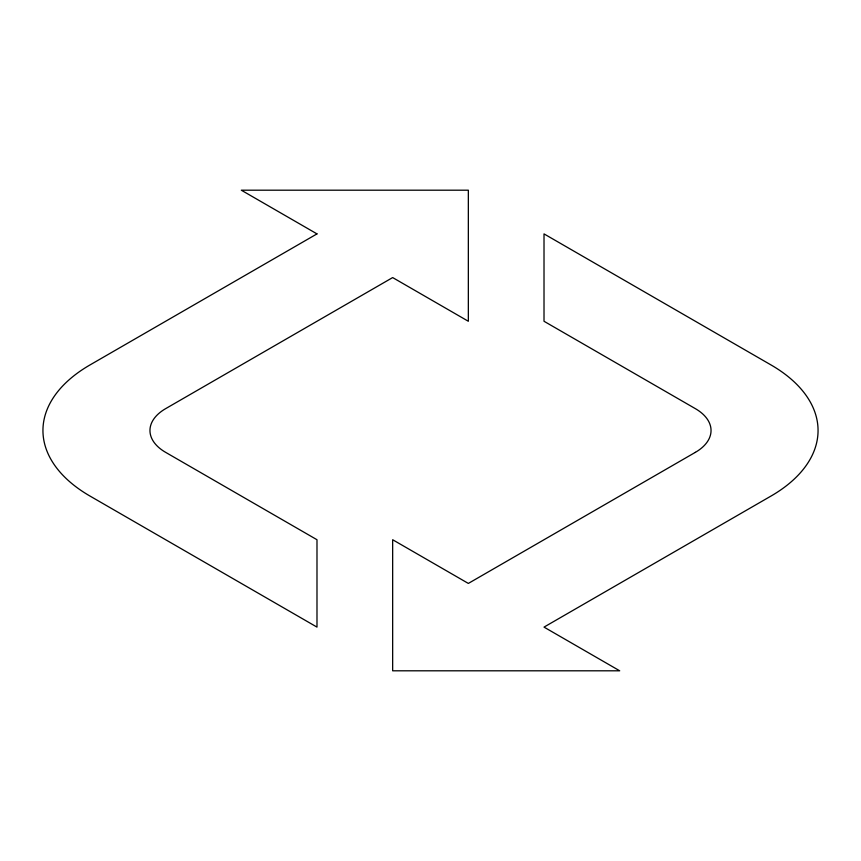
<?xml version="1.0" encoding="UTF-8"?>
<svg xmlns="http://www.w3.org/2000/svg" width="861" height="861" viewBox="0 0 861 861"><rect width="100%" height="100%" fill="white"/><g stroke="black" fill="none" stroke-linecap="round" stroke-linejoin="round"><path stroke-width="1.29" d="M316.988 233.891L89.953 364.967A160.533 92.687 0 0 0 89.953 496.033L316.988 627.109L316.988 539.729L165.635 452.348A53.511 30.899 0 0 1 165.635 408.652L392.659 277.576L468.341 321.271L468.341 190.195L241.306 190.195L316.988 233.891M695.365 452.348L468.341 583.424L392.659 539.729L392.659 670.805L619.694 670.805L544.012 627.109L771.047 496.033A160.533 92.687 0 0 0 771.047 364.967L544.012 233.891L544.012 321.271L695.365 408.652A53.511 30.899 0 0 1 695.365 452.348"/></g></svg>
